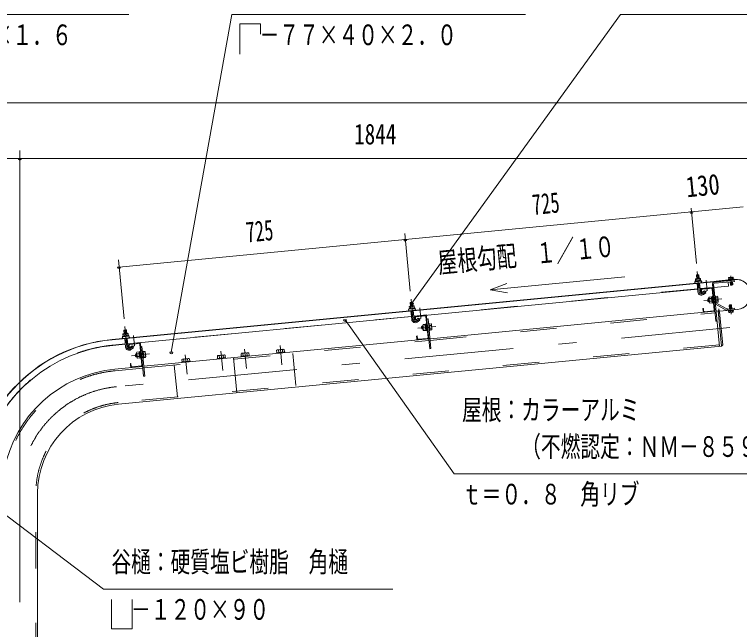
# Model space of a CAD drawing. Units: millimetres, scale not verified. Extents: x -31545 to 31552, y -14700 to 14700.
# Drawn here: x 21907 to 28306, y 6040 to 11466 of the extents above; entities that cross this region are included whole.
import ezdxf
from ezdxf.enums import TextEntityAlignment as Align

# ---------------------------------------------------------------- set-up
doc = ezdxf.new("R2010")
doc.units = ezdxf.units.MM
doc.header["$LTSCALE"] = 80
doc.linetypes.add('USER2', pattern=[10, 4, -6])
doc.linetypes.add('USER3', pattern=[24, 12, -5, 2, -5])
for name, color, linetype, lineweight in [('0-6_2-02BOLD', 7, 'Continuous', 18), ('0-7_2-12HIDDEN', 3, 'USER2', 18), ('0-8_2-22CENTER', 3, 'USER3', 18), ('0-9_2-42THIN', 4, 'Continuous', 18), ('0-A_2-52DIM', 3, 'Continuous', 18)]:
    doc.layers.add(name, color=color, linetype=linetype, lineweight=lineweight)
doc.styles.add('ＭＳ ゴシック', font='')
doc.styles.get('ＭＳ ゴシック').set_extended_font_data('MS Gothic')

msp = doc.modelspace()

# ---------------------------------------------------------------- linework, layer by layer
at = {"layer": '0-6_2-02BOLD'}
for p, q in [((27946.03, 9167.53), (27925.13, 9165.51)), ((22768.72, 8598.56), (28261.77, 9127.48)), ((28203.76, 9120.14), (22768.9, 8596.82)), ((27927.39, 9132.98), (27929.11, 9115.13)), ((27932.01, 9093.97), (27939.41, 9017.1)), ((27951.73, 9117.31), (27950.01, 9135.15)), ((27960.32, 9019.12), (27952.91, 9095.98)), ((28130.43, 8537.81), (28077.61, 9086.36)), ((28077.62, 9086.35), (28093.1, 8925.66)), ((28204.09, 9116.81), (28203.59, 9121.87)), ((28220.7, 9130.92), (28219.54, 9143.09)), ((28221.49, 9118.49), (28221.01, 9123.55)), ((28224.96, 9082.1), (28222.56, 9107.34)), ((28240.82, 9132.83), (28239.65, 9145.02)), ((28241.92, 9125.56), (28242.4, 9120.5)), ((25431.97, 8802.25), (27936.88, 9043.45)), ((27935.63, 9056.39), (27956.54, 9058.41)), ((27957.78, 9045.47), (28069.27, 9056.2)), ((27971.39, 9035.52), (27973.68, 9011.83)), ((27976.44, 9041.63), (28058.65, 9049.55)), ((28064.77, 9044.52), (28082.75, 8857.77)), ((28083.77, 9022.43), (28072.62, 9021.36)), ((28009.21, 9011.27), (27986.99, 8995.42)), ((28033.09, 8931.58), (28030.41, 8959.44)), ((28060.1, 8961.43), (28039.88, 8959.49)), ((28111.67, 8966.4), (28094.94, 8964.79)), ((28042.4, 8933.34), (28062.62, 8935.29)), ((28060.69, 8955.33), (28068.33, 8949.04)), ((28069, 8942.07), (28061.36, 8948.36)), ((28189.21, 8858.25), (28094.7, 8908.91)), ((28096.38, 8920.71), (28194.5, 8868.13)), ((28097.46, 8938.64), (28114.19, 8940.25)), ((25401.57, 8889.77), (25403.29, 8871.92)), ((25406.2, 8850.75), (25413.6, 8773.89)), ((25425.91, 8874.1), (25424.2, 8891.95)), ((25434.5, 8775.9), (25427.1, 8852.77)), ((28089.4, 8847.16), (25574.72, 8605.03)), ((28077.71, 8851.66), (27995.49, 8843.75)), ((28125.84, 8852.08), (28124.33, 8867.76)), ((28287.14, 8864.1), (28129.66, 8848.93)), ((28129.83, 8847.2), (28287.3, 8862.35)), ((28220.76, 8838.04), (28219.6, 8850.22)), ((28239.71, 8852.13), (28240.87, 8839.96)), ((22906.15, 8559.04), (25411.06, 8800.24)), ((25409.82, 8813.18), (25430.72, 8815.19)), ((25445.58, 8792.31), (25447.86, 8768.62)), ((25450.62, 8798.41), (25532.84, 8806.34)), ((25483.39, 8768.06), (25461.17, 8752.21)), ((25538.95, 8801.3), (25556.93, 8614.56)), ((25557.94, 8779.21), (25546.8, 8778.15)), ((25511.56, 8716.9), (25504.6, 8716.23)), ((25534.29, 8718.22), (25514.07, 8716.28)), ((25534.87, 8712.12), (25542.51, 8705.82)), ((25543.18, 8698.85), (25535.54, 8705.15)), ((25585.86, 8723.19), (25569.12, 8721.58)), ((22873.5, 8679.1), (22876.45, 8648.4)), ((22875.75, 8646.56), (22877.48, 8628.71)), ((22900.1, 8630.89), (22898.38, 8648.73)), ((25507.28, 8688.37), (25514.24, 8689.04)), ((25516.58, 8690.13), (25536.8, 8692.07)), ((25538.17, 8677.98), (25545.13, 8678.65)), ((25545.36, 8676.21), (25550.94, 8676.74)), ((25571.64, 8695.43), (25588.37, 8697.04)), ((22880.38, 8607.55), (22887.78, 8530.68)), ((22908.69, 8532.69), (22901.29, 8609.56)), ((25563.58, 8603.95), (23048.91, 8361.82)), ((25551.89, 8608.45), (25469.67, 8600.54)), ((22885.24, 8557.03), (22773.76, 8546.3)), ((22884, 8569.97), (22904.9, 8571.99)), ((23007.02, 8563.13), (22924.81, 8555.21)), ((22935.36, 8509.01), (22957.58, 8524.85)), ((23031.12, 8371.35), (23013.14, 8558.09)), ((23032.13, 8536.01), (23020.99, 8534.94)), ((22988.25, 8473.07), (23008.47, 8475.02)), ((23010.98, 8448.87), (22990.77, 8446.92)), ((23009.05, 8468.91), (23016.7, 8462.61)), ((23009.73, 8461.94), (23017.37, 8455.64)), ((23041.71, 8494.91), (23036.14, 8494.38)), ((23043.31, 8478.37), (23060.04, 8479.98)), ((23062.56, 8453.84), (23045.83, 8452.22)), ((23714.73, 8454.4), (23716.77, 8433.17)), ((23750.97, 8436.45), (23748.92, 8457.69)), ((23925.81, 8453.29), (23923.76, 8474.53)), ((23957.95, 8477.82), (23960, 8456.58)), ((23975.05, 8479.46), (23977.1, 8458.23)), ((23979.48, 8458.46), (23980.16, 8451.49)), ((24239.39, 8483.48), (24237.34, 8504.72)), ((24271.54, 8508.01), (24273.59, 8486.77)), ((24288.64, 8509.66), (24290.68, 8488.42)), ((24293.07, 8488.65), (24293.74, 8481.68)), ((23047.09, 8439.15), (23063.83, 8440.76)), ((23403.22, 8402.97), (23401.18, 8424.21)), ((23435.37, 8427.5), (23437.42, 8406.26)), ((23452.47, 8429.15), (23454.51, 8407.91)), ((23456.9, 8408.14), (23457.57, 8401.17)), ((23839.06, 8437.9), (23868.95, 8127.49)), ((23037.76, 8360.74), (22793.89, 8337.26)), ((22943.85, 8357.33), (23026.07, 8365.25)), ((22110.35, 5778.4), (22110.35, 7241.41))]:
    msp.add_line(p, q, dxfattribs=at)
for points in [[(27948.99, 9136.83), (27946.03, 9167.53), (27944.12, 9169.1), (27926.7, 9167.43), (27925.13, 9165.51), (27928.08, 9134.81)], [(27917.79, 9114.05), (27916.08, 9131.89), (27918.94, 9133.93), (27958.13, 9137.71), (27961.33, 9136.25), (27963.05, 9118.41)], [(28080.57, 9055.7), (28208.78, 9068.04), (28205.16, 9105.66)], [(28082.84, 9105.14), (28259.82, 9122.18), (28260.9, 9111.03), (28083.91, 9093.99)], [(28261.61, 9129.22), (28098.91, 9113.55), (28099.08, 9111.81)], [(28212.36, 9144.18), (28209.48, 9142.14), (28210.64, 9129.96)], [(28212.36, 9144.18), (28246.51, 9147.44), (28249.71, 9145.98), (28250.88, 9133.79)], [(28243.46, 9109.35), (28245.86, 9084.09), (28242.71, 9080.28), (28228.77, 9078.95), (28224.96, 9082.1), (28245.86, 9084.09)], [(27973.68, 9011.83), (27968.1, 9011.29), (27965.82, 9034.98)], [(27974.8, 9012.52), (27997.02, 9028.37), (28009.21, 9011.27)], [(28066.47, 9085.29), (28097.78, 8760.06), (28108.93, 8761.14)], [(28037.37, 8960.12), (28030.41, 8959.44), (28025.68, 8953.72), (28027.36, 8936.29), (28033.09, 8931.58), (28040.05, 8932.25)], [(28063.87, 8922.21), (28043.66, 8920.26), (28040.83, 8924.23), (28036.6, 8968.13), (28038.62, 8972.56), (28058.84, 8974.51)], [(28065.72, 8976.21), (28058.74, 8975.53), (28063.97, 8921.19), (28070.95, 8921.86)], [(28076.76, 8919.96), (28071.18, 8919.42), (28065.48, 8978.64), (28071.05, 8979.18)], [(28093.48, 8921.57), (28099.05, 8922.11), (28093.35, 8981.33), (28087.77, 8980.8)], [(28093.68, 8977.87), (28110.42, 8979.48), (28113.24, 8975.51), (28117.47, 8931.62), (28115.45, 8927.18), (28098.72, 8925.57)], [(25391.98, 8870.84), (25390.26, 8888.68), (25393.13, 8890.72), (25432.31, 8894.5), (25435.52, 8893.04), (25437.23, 8875.19)], [(25420.21, 8924.31), (25418.3, 8925.89), (25400.88, 8924.22), (25399.3, 8922.31)], [(25423.17, 8893.61), (25420.21, 8924.31), (25399.3, 8922.31), (25402.26, 8891.6)], [(28235.45, 8900.95), (28231.64, 8904.1), (28217.71, 8902.77), (28214.56, 8898.96)], [(28217.39, 8869.15), (28214.56, 8898.96), (28235.45, 8900.95), (28238.3, 8871.16)], [(22823.78, 8026.85), (28147.85, 8539.49), (28117.96, 8849.91), (28100.54, 8848.23)], [(27989.38, 8848.78), (27987.1, 8872.47), (27981.52, 8871.94), (27983.8, 8848.25)], [(28117.96, 8849.91), (28129.42, 8840.47), (28157.29, 8550.95), (28147.85, 8539.49)], [(28124.33, 8867.76), (28122.59, 8867.6), (28124.1, 8851.92)], [(28198.47, 8867.33), (28262.67, 8873.51), (28263.75, 8862.35), (28199.55, 8856.18)], [(28209.54, 8849.26), (28210.7, 8837.08), (28213.92, 8835.61), (28248.06, 8838.87), (28250.93, 8840.92), (28249.78, 8853.1)], [(25447.86, 8768.62), (25442.29, 8768.08), (25440, 8791.77)], [(25448.98, 8769.31), (25471.2, 8785.15), (25483.39, 8768.06)], [(25544.52, 8801.83), (25571.97, 8516.86), (25583.11, 8517.93), (25557.95, 8779.22)], [(25533.02, 8731.3), (25512.8, 8729.35), (25510.79, 8724.91)], [(25510.79, 8724.91), (25515.01, 8681.02), (25517.84, 8677.05), (25538.06, 8679)], [(25539.9, 8732.99), (25532.92, 8732.32), (25538.17, 8677.98)], [(25545.36, 8676.21), (25539.66, 8735.43), (25545.24, 8735.97)], [(25567.66, 8678.35), (25573.23, 8678.89), (25567.53, 8738.12), (25561.96, 8737.58)], [(25567.87, 8734.65), (25584.6, 8736.27), (25587.43, 8732.3), (25591.66, 8688.4), (25589.64, 8683.97), (25572.91, 8682.35)], [(22866.16, 8627.63), (22864.45, 8645.47), (22867.31, 8647.51), (22906.5, 8651.29), (22909.7, 8649.83), (22911.42, 8631.98)], [(22897.35, 8650.41), (22894.4, 8681.11), (22873.5, 8679.1), (22875.07, 8681.01), (22892.49, 8682.69), (22894.4, 8681.11)], [(25463.56, 8605.57), (25461.29, 8629.26), (25455.7, 8628.72), (25457.98, 8605.03)], [(22919.76, 8549.1), (22922.04, 8525.41), (22916.47, 8524.87), (22914.19, 8548.56)], [(22957.58, 8524.85), (22945.38, 8541.94), (22923.17, 8526.11)], [(23018.71, 8558.63), (23046.15, 8273.65), (23057.29, 8274.72), (23032.14, 8536.01)], [(24222.29, 8481.83), (24220.24, 8503.07), (24225.4, 8506.74), (24282.88, 8512.28), (24288.64, 8509.66)], [(22981.46, 8445.16), (22975.73, 8449.88), (22974.05, 8467.3), (22978.78, 8473.03)], [(22988.43, 8445.83), (22981.46, 8445.16), (22978.78, 8473.03), (22985.74, 8473.7)], [(23007.21, 8488.1), (22986.99, 8486.15), (22984.97, 8481.71), (22989.19, 8437.81), (22992.03, 8433.85), (23012.25, 8435.79)], [(23019.32, 8435.44), (23012.35, 8434.77), (23007.11, 8489.12), (23014.08, 8489.79)], [(23019.42, 8492.76), (23013.85, 8492.23), (23019.55, 8433), (23025.12, 8433.53)], [(23041.71, 8494.91), (23047.42, 8435.68), (23041.85, 8435.15)], [(23063.83, 8440.76), (23065.84, 8445.19), (23061.61, 8489.09), (23058.79, 8493.06), (23042.05, 8491.45)], [(23699.67, 8431.51), (23697.63, 8452.76), (23702.78, 8456.43), (23760.27, 8461.96), (23766.02, 8459.34), (23768.07, 8438.1)], [(23979.48, 8458.46), (23906.32, 8451.41), (23906.99, 8444.44)], [(23908.7, 8451.64), (23906.66, 8472.88), (23911.82, 8476.55), (23969.3, 8482.09), (23975.05, 8479.46)], [(24293.07, 8488.65), (24219.9, 8481.6), (24220.58, 8474.63)], [(22932.16, 8361.83), (22929.89, 8385.51), (22935.47, 8386.05), (22937.75, 8362.37)], [(23456.9, 8408.14), (23383.73, 8401.09), (23384.41, 8394.12)], [(23386.12, 8401.32), (23384.08, 8422.56), (23389.23, 8426.23), (23446.71, 8431.77), (23452.47, 8429.15)], [(23771.12, 8431.36), (23770.45, 8438.33), (23697.29, 8431.28), (23697.96, 8424.32)]]:
    msp.add_lwpolyline(points, dxfattribs=at)
for points in [[(27968.29, 9118.91), (27968.83, 9113.34), (27913.08, 9107.96), (27912.55, 9113.53)], [(28208.98, 9129.8), (28209.52, 9124.22), (28253.07, 9128.38), (28252.54, 9133.95)], [(25442.47, 8875.7), (25443.01, 8870.12), (25387.27, 8864.75), (25386.73, 8870.32)], [(28207.35, 8854.68), (28207.88, 8849.1), (28251.44, 8853.26), (28250.9, 8858.83)], [(25501.55, 8693.08), (25507.28, 8688.37), (25504.6, 8716.23), (25499.86, 8710.51)], [(22916.66, 8632.49), (22860.92, 8627.12), (22861.46, 8621.54), (22917.19, 8626.92)]]:
    msp.add_lwpolyline(points, close=True, dxfattribs=at)
for centre, radius, start, end in [((27917.24, 9101.33), 7, 95.49939, 275.49939), ((27922.52, 9124.17), 10.06, 61.11575, 121.11575), ((27942.14, 9098.38), 37.62, 77.91205, 113.08797), ((27956.47, 9127.44), 10.06, 69.88426, 129.88426), ((27966.02, 9106.03), 7, 275.5002, 95.5002), ((28084.58, 9087.02), 18.2, 95.50003, 185.50002), ((28084.58, 9087.02), 7, 95.50003, 185.50002), ((28215.12, 9136.3), 8.11, 56.9164, 95.44783), ((28232.26, 9116.16), 29.79, 75.61871, 115.27916), ((28245.29, 9139.18), 8.11, 95.44783, 133.99406), ((28274.45, 8995.78), 134.05, 275.50003, 95.50003), ((28274.45, 8995.78), 132.3, 275.50003, 95.50003), ((27976.97, 9036.05), 11.2, 95.49878, 185.49857), ((27976.97, 9036.05), 5.6, 95.49878, 185.4908), ((28059.19, 9043.98), 11.2, 5.5027, 95.5027), ((28059.19, 9043.98), 5.6, 5.5027, 95.5027), ((27969.46, 9019.99), 30.18, 185.5, 305.5), ((27969.46, 9019.99), 9.19, 185.5, 305.5), ((28046.84, 8966.76), 10.07, 185.50095, 226.22777), ((28075.15, 8949.69), 36.61, 164.47554, 206.52635), ((28103.45, 8972.21), 10.07, 324.77412, 5.50095), ((28078.92, 8950.06), 36.61, 344.47554, 26.52635), ((25430.66, 8884.22), 10.06, 69.88426, 129.88426), ((28050.62, 8927.53), 10.07, 144.77412, 185.50095), ((28099.36, 8926.27), 6.3, 226.24097, 241.79402), ((28107.23, 8932.98), 10.07, 5.50095, 46.22777), ((25391.42, 8858.12), 7, 95.49939, 275.49939), ((25396.71, 8880.96), 10.06, 61.11575, 121.11575), ((25416.32, 8855.17), 37.62, 77.91205, 113.08797), ((25440.19, 8862.82), 7, 275.5002, 95.5002), ((27994.95, 8849.32), 11.2, 185.49792, 275.50047), ((27994.95, 8849.32), 5.6, 185.4908, 275.50047), ((28077.18, 8857.23), 5.6, 275.51155, 5.5027), ((28077.18, 8857.23), 11.2, 275.51155, 5.5027), ((28129.32, 8852.42), 5.25, 185.50003, 275.50003), ((28129.32, 8852.42), 3.5, 185.50003, 275.50003), ((28197.8, 8874.3), 18.2, 241.8121, 275.50003), ((28197.8, 8874.3), 7, 241.81552, 275.50003), ((28215.14, 8843.87), 8.11, 275.44783, 313.99406), ((28228.16, 8866.89), 29.79, 255.61871, 295.27916), ((28245.3, 8846.75), 8.11, 236.9164, 275.44783), ((25443.65, 8776.78), 30.18, 185.5, 305.5), ((25443.65, 8776.78), 9.19, 185.5, 305.5), ((25451.15, 8792.84), 11.2, 95.49878, 185.49857), ((25451.15, 8792.84), 5.6, 95.49878, 185.4908), ((25533.37, 8800.77), 11.2, 5.5027, 95.5027), ((25533.37, 8800.77), 5.6, 5.5027, 95.5027), ((25521.03, 8723.55), 10.07, 185.50095, 226.22777), ((25549.34, 8706.48), 36.61, 164.47554, 206.52635), ((25577.63, 8729), 10.07, 324.77412, 5.50095), ((25553.11, 8706.84), 36.61, 344.47554, 26.52635), ((22870.89, 8637.75), 10.06, 61.11575, 121.11575), ((22890.51, 8611.96), 37.62, 77.91205, 113.08797), ((22904.84, 8641.02), 10.06, 69.88426, 129.88426), ((25524.8, 8684.32), 10.07, 144.77412, 185.50095), ((25581.42, 8689.77), 10.07, 5.50095, 46.22777), ((22899.41, 7241.41), 1363.42, 95.5, 179.26999), ((22899.41, 7241.41), 1361.67, 95.49997, 179.26906), ((22865.61, 8614.91), 7, 95.49939, 275.49939), ((22914.38, 8619.61), 7, 275.5002, 95.5002), ((25469.13, 8606.11), 11.2, 185.49792, 275.50047), ((25469.13, 8606.11), 5.6, 185.4908, 275.50047), ((25551.36, 8614.02), 5.6, 275.51155, 5.5027), ((25551.36, 8614.02), 11.2, 275.51155, 5.5027), ((22899.41, 7241.41), 1310.92, 95.5, 163.56755), ((22917.83, 8533.58), 30.18, 185.5, 305.5), ((22917.83, 8533.58), 9.19, 185.5, 305.5), ((22925.34, 8549.63), 11.2, 95.49878, 185.49857), ((22925.34, 8549.63), 5.6, 95.49878, 185.4908), ((23007.56, 8557.56), 11.2, 5.5027, 95.5027), ((23007.56, 8557.56), 5.6, 5.5027, 95.5027), ((24281.05, 8498.8), 13.24, 95.5, 135.93115), ((22995.21, 8480.34), 10.07, 185.50095, 226.22777), ((23023.53, 8463.27), 36.61, 164.47554, 206.52635), ((22998.99, 8441.12), 10.07, 144.77412, 185.50095), ((23051.82, 8485.79), 10.07, 324.77412, 5.50095), ((23027.29, 8463.63), 36.61, 344.47554, 26.52635), ((23055.6, 8446.56), 10.07, 5.50095, 46.22777), ((23707.15, 8443.54), 13.24, 55.07169, 95.5), ((23736.14, 8411.19), 48.23, 74.6357, 116.3643), ((23758.43, 8448.48), 13.24, 95.5, 135.93115), ((23916.18, 8463.66), 13.24, 55.07169, 95.5), ((23945.18, 8431.31), 48.23, 74.6357, 116.3643), ((23967.47, 8468.61), 13.24, 95.5, 135.93115), ((24229.76, 8493.86), 13.24, 55.07169, 95.5), ((24258.76, 8461.5), 48.23, 74.6357, 116.3643), ((23393.59, 8413.35), 13.24, 55.07169, 95.5), ((23422.6, 8381), 48.23, 74.6357, 116.3643), ((23444.89, 8418.29), 13.24, 95.5, 135.93115), ((22899.41, 7241.41), 1100.92, 95.49995, 169.34677), ((22943.32, 8362.9), 11.2, 185.49792, 275.50047), ((22943.32, 8362.9), 5.6, 185.4908, 275.50047), ((23025.55, 8370.82), 5.6, 275.51155, 5.5027), ((23025.55, 8370.82), 11.2, 275.51155, 5.5027), ((22899.41, 7241.41), 789.08, 95.49997, 180)]:
    msp.add_arc(centre, radius, start, end, dxfattribs=at)
at = {"layer": '0-7_2-12HIDDEN'}
for p, q in [((27936.71, 9045.19), (25431.8, 8803.99)), ((27957.61, 9047.2), (28069.1, 9057.93)), ((28080.41, 9057.44), (28208.61, 9069.78)), ((25576.14, 8590.39), (28090.81, 8832.53)), ((25410.89, 8801.98), (22905.98, 8560.79)), ((23050.32, 8347.18), (25564.98, 8589.32)), ((22885.08, 8558.77), (22773.59, 8548.04)), ((28129.02, 8552.44), (22822.37, 8041.48)), ((24363.05, 8473.58), (24390.12, 8192.43)), ((22795.3, 8322.63), (23039.18, 8346.11)), ((23344.95, 8091.8), (23317.88, 8372.95)), ((22095.65, 5778.4), (22095.65, 7241.41))]:
    msp.add_line(p, q, dxfattribs=at)
for radius, start, end in [(1312.67, 95.5, 163.57619), (1086.22, 95.49997, 169.33789), (803.77, 95.49997, 180)]:
    msp.add_arc((22899.41, 7241.41), radius, start, end, dxfattribs=at)
at = {"layer": '0-8_2-22CENTER'}
for p, q in [((27932.5, 9198.43), (27949.87, 9018.11)), ((28236.16, 9075.79), (28228.01, 9160.43)), ((28019.22, 9028.17), (28010.31, 9120.84)), ((27980.89, 9003.97), (28014.37, 9027.84)), ((25406.69, 8955.22), (25424.05, 8774.89)), ((28150.2, 8956.92), (27991.69, 8941.64)), ((28224.26, 8907.27), (28232.41, 8822.63)), ((25493.41, 8784.96), (25484.49, 8877.63)), ((25455.08, 8760.76), (25488.56, 8784.63)), ((28220.01, 8703.08), (22808.83, 8182.06)), ((22898.24, 8531.69), (22880.87, 8712.01)), ((25465.87, 8698.43), (25624.38, 8713.71)), ((22967.59, 8541.75), (22958.67, 8634.42)), ((22962.74, 8541.43), (22929.26, 8517.56)), ((23937.2, 8514.16), (23953.64, 8343.44)), ((24267.22, 8373.64), (24250.78, 8544.35)), ((22940.05, 8455.23), (23098.57, 8470.5)), ((23414.61, 8463.84), (23431.05, 8293.13)), ((23744.61, 8323.32), (23728.17, 8494.03)), ((21954.42, 7241.41), (21954.42, -1302.1))]:
    msp.add_line(p, q, dxfattribs=at)
for centre, radius, start, end in [((27969.46, 9019.99), 19.69, 185.5, 305.5), ((25443.65, 8776.78), 19.69, 185.5, 305.5), ((22917.83, 8533.58), 19.69, 185.5, 305.5), ((22899.41, 7241.41), 945, 95.49997, 180)]:
    msp.add_arc(centre, radius, start, end, dxfattribs=at)
at = {"layer": '0-9_2-42THIN'}
for p, q in [((27929.82, 9134.98), (27926.7, 9167.43)), ((27944.12, 9169.1), (27947.24, 9136.66)), ((27954.79, 9058.23), (27951.18, 9095.81)), ((28223.79, 9123.82), (28224.28, 9118.76)), ((28225.34, 9107.61), (28228.02, 9079.58)), ((28239.61, 9120.23), (28239.12, 9125.3)), ((28243.34, 9081.04), (28240.67, 9109.08)), ((27957.16, 9051.9), (27954.8, 9058.23)), ((25404, 8891.76), (25400.88, 8924.21)), ((25418.3, 8925.89), (25421.42, 8893.45)), ((28037.71, 8956.64), (28027.26, 8955.63)), ((28029.27, 8934.73), (28039.72, 8935.74)), ((28220.18, 8869.42), (28217.08, 8902.01)), ((28232.41, 8903.48), (28235.51, 8870.9)), ((25511.89, 8713.42), (25501.44, 8712.41)), ((22878.19, 8648.56), (22875.07, 8681.01)), ((22892.49, 8682.69), (22895.61, 8650.24)), ((25503.45, 8691.51), (25513.9, 8692.52)), ((22882.12, 8607.71), (22885.74, 8570.14)), ((22903.16, 8571.82), (22899.55, 8609.39)), ((22885.74, 8570.14), (22884.63, 8563.47)), ((22905.53, 8565.49), (22903.16, 8571.82)), ((22986.08, 8470.21), (22975.63, 8469.2)), ((22977.64, 8448.3), (22988.09, 8449.31))]:
    msp.add_line(p, q, dxfattribs=at)
for points in [[(27933.76, 9094.14), (27937.37, 9056.56), (27936.26, 9049.89)], [(25407.94, 8850.92), (25411.56, 8813.35), (25410.44, 8806.68)], [(25431.34, 8808.69), (25428.97, 8815.02), (25425.36, 8852.59)]]:
    msp.add_lwpolyline(points, dxfattribs=at)
at = {"layer": '0-A_2-52DIM'}
for p, q in [((22916.92, 11465.9), (19906.92, 11465.9)), ((27256.92, 11465.9), (25414.91, 8917.86)), ((27256.92, 11465.9), (30056.91, 11465.9)), ((28408.41, 10685.45), (14345.42, 10685.45)), ((21954.41, 10265.45), (21954.41, 7277.93)), ((21954.42, 7277.93), (21954.42, 10265.45)), ((14345.42, 10195.45), (28408.41, 10195.45)), ((21968.41, 10195.45), (21940.41, 10195.45)), ((21968.42, 10195.45), (21940.42, 10195.45)), ((22830.27, 9237.56), (28338.3, 9767.92)), ((27878.7, 9757.32), (27925.79, 9268.11)), ((27895.9, 9723.97), (27867.9, 9723.97)), ((25370.08, 9480.76), (25342.08, 9480.76)), ((25399.98, 9024.9), (25351.06, 9533.02)), ((22874.16, 8781.69), (22824.2, 9300.62)), ((22844.27, 9237.55), (22816.27, 9237.55)), ((26104.36, 9035.89), (26251.89, 9091.05)), ((25428.91, 8917.86), (25400.91, 8917.86)), ((24838.52, 8772.44), (24810.52, 8772.44)), ((23305.33, 8486.06), (23277.33, 8486.06)), ((22946.57, 6046.09), (22946.57, 6303.61))]:
    msp.add_line(p, q, dxfattribs=at)
for points in [[(23291.33, 8486.06), (23826.92, 11465.9), (26416.92, 11465.9)], [(23896.92, 11115.9), (23896.92, 11383.92), (24077.22, 11383.92), (24077.22, 11293.77)], [(26259.71, 9009.89), (26104.36, 9035.89), (27293.77, 9150.42)], [(24824.52, 8772.44), (25786.91, 7412.9), (29426.91, 7412.9)], [(25247.28, 6396.09), (22692.27, 6396.09), (21603.72, 7220.38)], [(22762.27, 6303.61), (22762.27, 6046.09), (22946.57, 6046.09)]]:
    msp.add_lwpolyline(points, dxfattribs=at)
for centre in [(21954.41, 10195.45), (21954.42, 10195.45), (27881.9, 9723.97), (25356.08, 9480.76), (22830.27, 9237.55), (25414.91, 8917.86), (24824.52, 8772.44), (23291.33, 8486.06)]:
    msp.add_arc(centre, 14, 180, 0, dxfattribs=at)

# ---------------------------------------------------------------- texts
at = {"layer": '0-A_2-52DIM', "color": 7, "style": 'ＭＳ ゴシック'}
for s, width, p in [('\u3000－６０×３０×１０×１．６', 0.7, (19976.92, 11140.77)), ('\u3000－７７×４０×２．０', 0.7, (23896.92, 11140.77)), ('1844', 0.75, (24904.83, 10265.45)), ('屋根：カラーアルミ', 0.7, (25856.91, 7832.46)), ('\u3000\u3000\u3000（不燃認定：ＮＭ－８５９７）', 0.7, (25856.91, 7507.78)), ('ｔ＝０．８\u3000角リブ', 0.7, (25856.91, 7087.77)), ('谷樋：硬質塩ビ樹脂\u3000角樋', 0.7, (22762.27, 6490.97)), ('\u3000－１２０×９０', 0.7, (22762.27, 6070.96))]:
    msp.add_text(s, height=182.3, dxfattribs=dict(at, width=width)).set_placement(p, align=Align.BOTTOM_LEFT)
for s, rotation, width, p in [('130', 5.5, 0.8, (27847.49, 9798.39)), ('725', 5.5, 0.65, (26489.77, 9642.67)), ('725', 5.499, 0.65, (23963.96, 9399.46)), ('屋根勾配\u3000１／１０', 5.5, 0.7, (25656.82, 9128.72))]:
    msp.add_text(s, height=182.3, rotation=rotation, dxfattribs=dict(at, width=width)).set_placement(p, align=Align.BOTTOM_LEFT)

doc.saveas('drawing.dxf')
